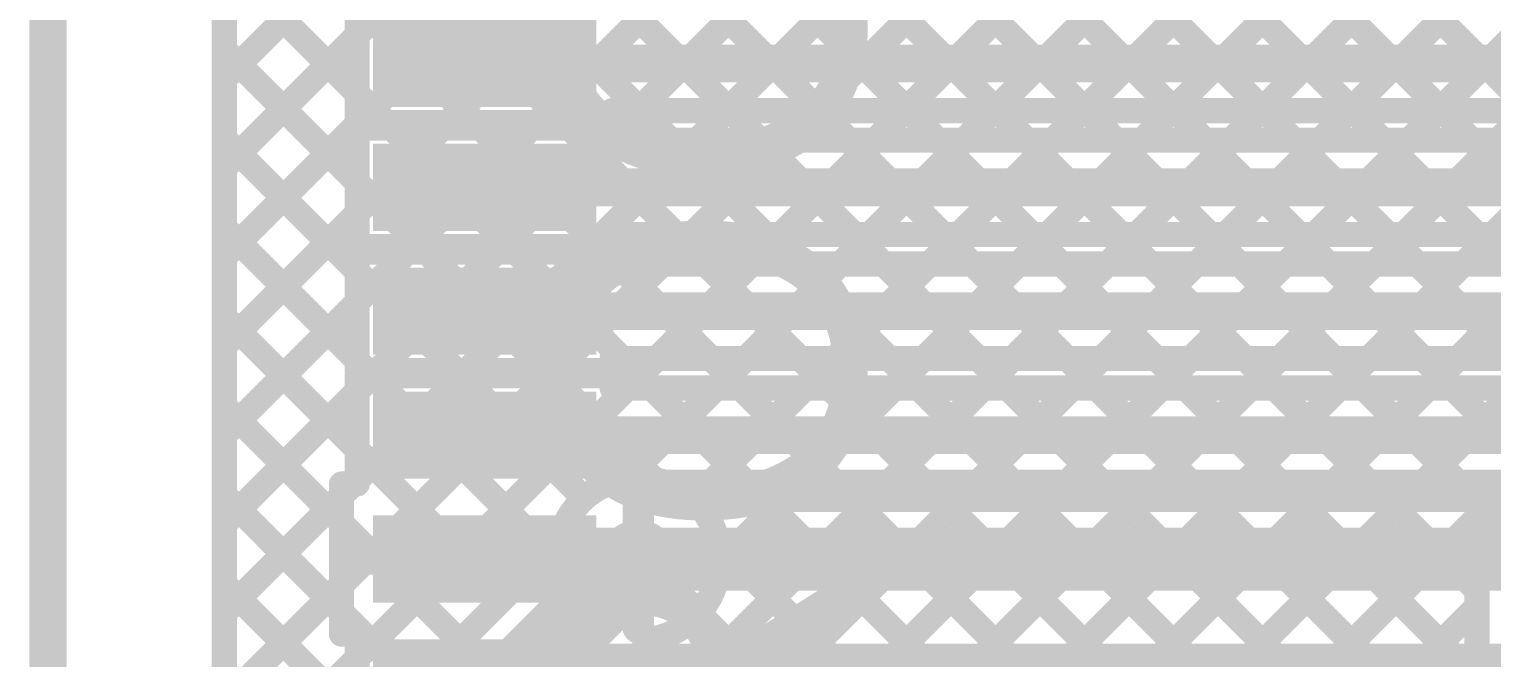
# Model space of a CAD drawing. Header units: millimetres. Extents: x -0.08 to 7.12, y -0.08 to 3.98.
# Drawn here: x -0.084 to 0.3807, y 2.9266 to 3.1263 of the extents above; entities that cross this region are included whole.
import ezdxf

# ---------------------------------------------------------------- set-up
doc = ezdxf.new("R2010")
doc.units = ezdxf.units.MM
doc.header["$MEASUREMENT"] = 0
for name, color, linetype in [('BottomLayer', 5, 'Continuous'), ('Mechanical2', 216, 'Continuous'), ('TopLayer', 1, 'Continuous'), ('TopOverlay', 2, 'Continuous'), ('TopPaste', 8, 'Continuous'), ('TopSolder', 216, 'Continuous'), ('ViaHoleLayer', 16, 'Continuous')]:
    doc.layers.add(name, color=color, linetype=linetype)
doc.styles.add('Arial', font='', dxfattribs={"height": 0.2})
doc.styles.get('Arial').set_extended_font_data('Arial')

# ---------------------------------------------------------------- blocks, each defined once
blk = doc.blocks.new('VOLTLINK_TARGET_20')
at = {"layer": 'TopLayer'}
for points in [[(-0.17323, 0.08514), (-0.12598, 0.08514), (-0.12598, 0.01427), (-0.17323, 0.01427)], [(0.12598, 0.08514), (0.17323, 0.08514), (0.17323, 0.01427), (0.12598, 0.01427)], [(-0.10827, -0.01821), (-0.08858, -0.01821), (-0.08858, -0.0812), (-0.10827, -0.0812)], [(-0.0689, -0.01821), (-0.04921, -0.01821), (-0.04921, -0.0812), (-0.0689, -0.0812)], [(-0.02953, -0.01821), (-0.00984, -0.01821), (-0.00984, -0.0812), (-0.02953, -0.0812)], [(0.00984, -0.01821), (0.02953, -0.01821), (0.02953, -0.0812), (0.00984, -0.0812)], [(0.04921, -0.01821), (0.0689, -0.01821), (0.0689, -0.0812), (0.04921, -0.0812)], [(0.08858, -0.01821), (0.10827, -0.01821), (0.10827, -0.0812), (0.08858, -0.0812)]]:
    blk.add_hatch(color=1, dxfattribs=at).paths.add_polyline_path(points)
at = {"layer": 'TopPaste'}
for points in [[(-0.17323, 0.08514), (-0.12598, 0.08514), (-0.12598, 0.01427), (-0.17323, 0.01427)], [(0.12598, 0.08514), (0.17323, 0.08514), (0.17323, 0.01427), (0.12598, 0.01427)], [(-0.10827, -0.01821), (-0.08858, -0.01821), (-0.08858, -0.0812), (-0.10827, -0.0812)], [(-0.0689, -0.01821), (-0.04921, -0.01821), (-0.04921, -0.0812), (-0.0689, -0.0812)], [(-0.02953, -0.01821), (-0.00984, -0.01821), (-0.00984, -0.0812), (-0.02953, -0.0812)], [(0.00984, -0.01821), (0.02953, -0.01821), (0.02953, -0.0812), (0.00984, -0.0812)], [(0.04921, -0.01821), (0.0689, -0.01821), (0.0689, -0.0812), (0.04921, -0.0812)], [(0.08858, -0.01821), (0.10827, -0.01821), (0.10827, -0.0812), (0.08858, -0.0812)]]:
    blk.add_hatch(color=8, dxfattribs=at).paths.add_polyline_path(points)
at = {"layer": 'TopSolder'}
for points in [[(-0.17723, 0.08914), (-0.12198, 0.08914), (-0.12198, 0.01027), (-0.17723, 0.01027)], [(0.12198, 0.08914), (0.17723, 0.08914), (0.17723, 0.01027), (0.12198, 0.01027)], [(-0.11227, -0.01421), (-0.08458, -0.01421), (-0.08458, -0.0852), (-0.11227, -0.0852)], [(-0.0729, -0.01421), (-0.04521, -0.01421), (-0.04521, -0.0852), (-0.0729, -0.0852)], [(-0.03353, -0.01421), (-0.00584, -0.01421), (-0.00584, -0.0852), (-0.03353, -0.0852)], [(0.00584, -0.01421), (0.03353, -0.01421), (0.03353, -0.0852), (0.00584, -0.0852)], [(0.04521, -0.01421), (0.0729, -0.01421), (0.0729, -0.0852), (0.04521, -0.0852)], [(0.08458, -0.01421), (0.11227, -0.01421), (0.11227, -0.0852), (0.08458, -0.0852)]]:
    blk.add_hatch(color=216, dxfattribs=at).paths.add_polyline_path(points)
at = {"layer": 'TopOverlay', "const_width": 0.005}
for points in [[(-0.11356, 0.08556), (0.11544, 0.08556)], [(-0.15981, -0.00474), (-0.15981, -0.04528)], [(0.15981, -0.00474), (0.15981, -0.04528)], [(-0.15981, -0.04528), (-0.12128, -0.04528)], [(0.12128, -0.04528), (0.15981, -0.04528)], [(-0.124, -0.056), (-0.119, -0.061)], [(-0.124, -0.056), (-0.124, -0.066)], [(-0.119, -0.061), (-0.124, -0.066)]]:
    blk.add_lwpolyline(points, dxfattribs=at)
at = {"layer": 'TopOverlay', "const_width": 0.0025}
for points in [[(-0.11481, 0.08556, 1), (-0.11231, 0.08556, 1)], [(0.11419, 0.08556, 1), (0.11669, 0.08556, 1)], [(-0.16106, -0.00474, 1), (-0.15856, -0.00474, 1)], [(0.15856, -0.00474, 1), (0.16106, -0.00474, 1)], [(-0.16106, -0.04528, 1), (-0.15856, -0.04528, 1)], [(-0.16106, -0.04528, 1), (-0.15856, -0.04528, 1)], [(-0.12253, -0.04528, 1), (-0.12003, -0.04528, 1)], [(0.12003, -0.04528, 1), (0.12253, -0.04528, 1)], [(0.15856, -0.04528, 1), (0.16106, -0.04528, 1)], [(0.15856, -0.04528, 1), (0.16106, -0.04528, 1)], [(-0.12525, -0.056, 1), (-0.12275, -0.056, 1)], [(-0.12525, -0.056, 1), (-0.12275, -0.056, 1)], [(-0.12025, -0.061, 1), (-0.11775, -0.061, 1)], [(-0.12025, -0.061, 1), (-0.11775, -0.061, 1)], [(-0.12525, -0.066, 1), (-0.12275, -0.066, 1)], [(-0.12525, -0.066, 1), (-0.12275, -0.066, 1)]]:
    blk.add_lwpolyline(points, format="xyb", close=True, dxfattribs=at)

msp = doc.modelspace()

# ---------------------------------------------------------------- hatches: boundary and pattern name
at = {"layer": 'BottomLayer'}
h = msp.add_hatch(color=5, dxfattribs=at)
edge = h.paths.add_edge_path()
edge.add_arc((0.10951, 2.95794), 0.01181, 0, 360)
at = {"layer": 'TopLayer'}
h = msp.add_hatch(color=1, dxfattribs=at)
edge = h.paths.add_edge_path()
edge.add_arc((0.10951, 2.95794), 0.01181, 0, 360)
at = {"layer": 'ViaHoleLayer'}
h = msp.add_hatch(color=16, dxfattribs=at)
edge = h.paths.add_edge_path()
edge.add_arc((0.10951, 2.95794), 0.00591, 0, 360)

# ---------------------------------------------------------------- linework, layer by layer
at = {"layer": 'BottomLayer'}
for points, const_width in [([(-0.022, 3.08225), (0.67175, 3.776)], 0.008), ([(-0.022, 3.05396), (0.70004, 3.776)], 0.008), ([(-0.022, 3.11053), (0.64347, 3.776)], 0.008), ([(-0.022, 2.91254), (0.84146, 3.776)], 0.008), ([(-0.022, 2.99739), (0.75661, 3.776)], 0.008), ([(-0.022, 3.02568), (0.72832, 3.776)], 0.008), ([(-0.022, 2.96911), (0.78489, 3.776)], 0.008), ([(-0.022, 2.94082), (0.81318, 3.776)], 0.008), ([(-0.022, 2.88426), (0.86974, 3.776)], 0.008), ([(0.0525, 2.84562), (0.98288, 3.776)], 0.008), ([(0.0525, 2.76077), (1.06773, 3.776)], 0.008), ([(0.0525, 2.81733), (1.01117, 3.776)], 0.008), ([(0.0525, 2.78905), (1.03945, 3.776)], 0.008), ([(0.10547, 2.98344), (0.89803, 3.776)], 0.008), ([(0.12712, 2.97681), (0.92631, 3.776)], 0.008), ([(0.13529, 2.95669), (0.9546, 3.776)], 0.008), ([(0.22718, 2.90716), (1.09602, 3.776)], 0.008), ([(0.2558, 2.9075), (1.1243, 3.776)], 0.008), ([(0.28409, 2.9075), (1.15259, 3.776)], 0.008), ([(0.31237, 2.9075), (1.18087, 3.776)], 0.008), ([(-0.022, 2.72262), (-0.022, 3.6991)], 0.008), ([(-0.022, 3.51573), (0.52673, 2.967)], 0.008), ([(-0.022, 3.48745), (0.49845, 2.967)], 0.008), ([(-0.022, 3.45917), (0.47017, 2.967)], 0.008), ([(-0.022, 3.43088), (0.44188, 2.967)], 0.008), ([(-0.022, 3.4026), (0.4136, 2.967)], 0.008), ([(-0.022, 3.37431), (0.38531, 2.967)], 0.008), ([(-0.022, 3.34603), (0.376, 2.94803)], 0.008), ([(-0.022, 3.31774), (0.376, 2.91974)], 0.008), ([(-0.022, 3.28946), (0.35996, 2.9075)], 0.008), ([(-0.022, 3.26118), (0.33168, 2.9075)], 0.008), ([(-0.022, 3.23289), (0.30339, 2.9075)], 0.008), ([(-0.022, 3.20461), (0.27511, 2.9075)], 0.008), ([(-0.022, 3.17632), (0.24682, 2.9075)], 0.008), ([(-0.022, 3.14804), (0.221, 2.90503)], 0.008), ([(-0.022, 3.11975), (0.11448, 2.98327)], 0.008), ([(-0.022, 3.09147), (0.09229, 2.97718)], 0.008), ([(-0.022, 3.06319), (0.08117, 2.96001)], 0.008), ([(-0.022, 3.0349), (0.06703, 2.94587)], 0.008), ([(-0.022, 3.00662), (0.05289, 2.93173)], 0.008), ([(0.10951, 2.95794), (0.10951, 2.97976)], 0.01), ([(-0.022, 2.97833), (0.03874, 2.91759)], 0.008), ([(0.031, 2.87944), (0.10951, 2.95794)], 0.025), ([(0.376, 2.967), (0.948, 2.967)], 0.008), ([(0.376, 2.9075), (0.376, 2.967)], 0.008), ([(0.0158, 2.89464), (0.08421, 2.96305)], 0.008), ([(0.13484, 2.96292), (0.20617, 2.89158)], 0.008), ([(0.0877, 2.95794), (0.10951, 2.95794)], 0.01), ([(0.10951, 2.95794), (0.13132, 2.95794)], 0.01), ([(0.10951, 2.93613), (0.10951, 2.95794)], 0.01), ([(-0.022, 2.95005), (0.0246, 2.90345)], 0.008), ([(0.34066, 2.9075), (0.376, 2.94284)], 0.008), ([(0.12874, 2.94073), (0.19203, 2.87744)], 0.008), ([(0.0525, 2.87053), (0.11461, 2.93264)], 0.008), ([(0.11158, 2.92961), (0.17789, 2.8633)], 0.008)]:
    msp.add_lwpolyline(points, dxfattribs=dict(at, const_width=const_width))
for points, const_width in [([(-0.024, 3.11975, 1), (-0.02, 3.11975, 1)], 0.004), ([(-0.024, 3.11053, 1), (-0.02, 3.11053, 1)], 0.004), ([(-0.024, 3.09147, 1), (-0.02, 3.09147, 1)], 0.004), ([(-0.024, 3.08225, 1), (-0.02, 3.08225, 1)], 0.004), ([(-0.024, 3.06319, 1), (-0.02, 3.06319, 1)], 0.004), ([(-0.024, 3.05396, 1), (-0.02, 3.05396, 1)], 0.004), ([(-0.024, 3.0349, 1), (-0.02, 3.0349, 1)], 0.004), ([(-0.024, 3.02568, 1), (-0.02, 3.02568, 1)], 0.004), ([(-0.024, 3.00662, 1), (-0.02, 3.00662, 1)], 0.004), ([(-0.024, 2.99739, 1), (-0.02, 2.99739, 1)], 0.004), ([(0.10347, 2.98344, 1), (0.10747, 2.98344, 1)], 0.004), ([(0.10701, 2.97976, 1), (0.11201, 2.97976, 1)], 0.005), ([(0.11248, 2.98327, 1), (0.11648, 2.98327, 1)], 0.004), ([(-0.024, 2.97833, 1), (-0.02, 2.97833, 1)], 0.004), ([(0.09029, 2.97718, 1), (0.09429, 2.97718, 1)], 0.004), ([(0.12512, 2.97681, 1), (0.12912, 2.97681, 1)], 0.004), ([(-0.024, 2.96911, 1), (-0.02, 2.96911, 1)], 0.004), ([(0.10326, 2.95794, 1), (0.11576, 2.95794, 1)], 0.0125), ([(0.374, 2.967, 1), (0.378, 2.967, 1)], 0.004), ([(0.374, 2.967, 1), (0.378, 2.967, 1)], 0.004), ([(0.08221, 2.96305, 1), (0.08621, 2.96305, 1)], 0.004), ([(0.08221, 2.96305, 1), (0.08621, 2.96305, 1)], 0.004), ([(0.13284, 2.96292, 1), (0.13684, 2.96292, 1)], 0.004), ([(0.07917, 2.96001, 1), (0.08317, 2.96001, 1)], 0.004), ([(0.0852, 2.95794, 1), (0.0902, 2.95794, 1)], 0.005), ([(0.10701, 2.95794, 1), (0.11201, 2.95794, 1)], 0.005), ([(0.10701, 2.95794, 1), (0.11201, 2.95794, 1)], 0.005), ([(0.10701, 2.95794, 1), (0.11201, 2.95794, 1)], 0.005), ([(0.10701, 2.95794, 1), (0.11201, 2.95794, 1)], 0.005), ([(0.12882, 2.95794, 1), (0.13382, 2.95794, 1)], 0.005), ([(0.13329, 2.95669, 1), (0.13729, 2.95669, 1)], 0.004), ([(0.13332, 2.95794, 1), (0.13732, 2.95794, 1)], 0.004), ([(0.13332, 2.95794, 1), (0.13732, 2.95794, 1)], 0.004), ([(-0.024, 2.95005, 1), (-0.02, 2.95005, 1)], 0.004), ([(0.374, 2.94803, 1), (0.378, 2.94803, 1)], 0.004), ([(0.06503, 2.94587, 1), (0.06903, 2.94587, 1)], 0.004), ([(0.374, 2.94284, 1), (0.378, 2.94284, 1)], 0.004), ([(-0.024, 2.94082, 1), (-0.02, 2.94082, 1)], 0.004), ([(0.12674, 2.94073, 1), (0.13074, 2.94073, 1)], 0.004), ([(0.10701, 2.93613, 1), (0.11201, 2.93613, 1)], 0.005), ([(0.05089, 2.93173, 1), (0.05489, 2.93173, 1)], 0.004), ([(0.10958, 2.92961, 1), (0.11358, 2.92961, 1)], 0.004), ([(0.11261, 2.93264, 1), (0.11661, 2.93264, 1)], 0.004), ([(0.11261, 2.93264, 1), (0.11661, 2.93264, 1)], 0.004)]:
    msp.add_lwpolyline(points, format="xyb", close=True, dxfattribs=dict(at, const_width=const_width))
at = {"layer": 'BottomLayer', "const_width": 0.008}
for points in [[(0.08421, 2.96305, -0.905109), (0.13532, 2.95794)], [(0.13532, 2.95794, -0.357038), (0.11461, 2.93264)]]:
    msp.add_lwpolyline(points, format="xyb", dxfattribs=at)
at = {"layer": 'Mechanical2', "const_width": 0.01}
msp.add_lwpolyline([(-0.079, 3.832), (-0.079, -0.079)], dxfattribs=at)
at = {"layer": 'TopLayer'}
for points, const_width in [([(-0.022, 3.11053), (0.00145, 3.13398)], 0.008), ([(-0.022, 2.90002), (-0.022, 3.13398)], 0.008), ([(-0.00795, 3.13398), (0.02021, 3.10583)], 0.008), ([(0.02021, 3.09658), (0.02021, 3.13427)], 0.008), ([(-0.022, 3.08225), (0.02021, 3.12446)], 0.008), ([(-0.022, 3.11975), (0.02021, 3.07755)], 0.008), ([(0.0607, 3.11543), (3.892, 3.11543)], 0.012), ([(0.1012, 3.10043), (3.87754, 3.10043)], 0.008), ([(0.1012, 3.09231), (0.10932, 3.10043)], 0.008), ([(0.1012, 3.09658), (0.1012, 3.10043)], 0.008), ([(0.11047, 3.10043), (0.11984, 3.09106)], 0.008), ([(0.12823, 3.09106), (0.1376, 3.10043)], 0.008), ([(0.13875, 3.10043), (0.14812, 3.09106)], 0.008), ([(0.15651, 3.09106), (0.16588, 3.10043)], 0.008), ([(0.16703, 3.10043), (0.1764, 3.09106)], 0.008), ([(0.1848, 3.09106), (0.19417, 3.10043)], 0.008), ([(0.19532, 3.10043), (0.20469, 3.09106)], 0.008), ([(0.21308, 3.09106), (0.22245, 3.10043)], 0.008), ([(0.2236, 3.10043), (0.23297, 3.09106)], 0.008), ([(0.24137, 3.09106), (0.25074, 3.10043)], 0.008), ([(0.25189, 3.10043), (0.26126, 3.09106)], 0.008), ([(0.26965, 3.09106), (0.27902, 3.10043)], 0.008), ([(0.28017, 3.10043), (0.28954, 3.09106)], 0.008), ([(0.29794, 3.09106), (0.30731, 3.10043)], 0.008), ([(0.30846, 3.10043), (0.31783, 3.09106)], 0.008), ([(0.32622, 3.09106), (0.33559, 3.10043)], 0.008), ([(0.33674, 3.10043), (0.34611, 3.09106)], 0.008), ([(0.3545, 3.09106), (0.36387, 3.10043)], 0.008), ([(0.36502, 3.10043), (0.37439, 3.09106)], 0.008), ([(0.38279, 3.09106), (0.39216, 3.10043)], 0.008), ([(-0.022, 3.05396), (0.02062, 3.09658)], 0.008), ([(0.02021, 3.09658), (0.1012, 3.09658)], 0.008), ([(-0.022, 3.09147), (0.02021, 3.04926)], 0.008), ([(0.02021, 3.0949), (0.1012, 3.0949)], 0.008), ([(0.02021, 3.05721), (0.02021, 3.0949)], 0.008), ([(0.1012, 3.09106), (0.1012, 3.0949)], 0.008), ([(0.1012, 3.09106), (3.94584, 3.09106)], 0.008), ([(0.0607, 3.07606), (3.95206, 3.07606)], 0.012), ([(-0.022, 3.02568), (0.02021, 3.06789)], 0.008), ([(-0.022, 3.06319), (0.02021, 3.02098)], 0.008), ([(0.1012, 3.06106), (3.95206, 3.06106)], 0.008), ([(0.1012, 3.05721), (0.1012, 3.06106)], 0.008), ([(0.11714, 3.05169), (0.12651, 3.06106)], 0.008), ([(0.12155, 3.06106), (0.13092, 3.05169)], 0.008), ([(0.14543, 3.05169), (0.1548, 3.06106)], 0.008), ([(0.14984, 3.06106), (0.15921, 3.05169)], 0.008), ([(0.17371, 3.05169), (0.18308, 3.06106)], 0.008), ([(0.17812, 3.06106), (0.18749, 3.05169)], 0.008), ([(0.202, 3.05169), (0.21137, 3.06106)], 0.008), ([(0.2064, 3.06106), (0.21577, 3.05169)], 0.008), ([(0.23028, 3.05169), (0.23965, 3.06106)], 0.008), ([(0.23469, 3.06106), (0.24406, 3.05169)], 0.008), ([(0.25857, 3.05169), (0.26794, 3.06106)], 0.008), ([(0.26297, 3.06106), (0.27234, 3.05169)], 0.008), ([(0.28685, 3.05169), (0.29622, 3.06106)], 0.008), ([(0.29126, 3.06106), (0.30063, 3.05169)], 0.008), ([(0.31513, 3.05169), (0.3245, 3.06106)], 0.008), ([(0.31954, 3.06106), (0.32891, 3.05169)], 0.008), ([(0.34342, 3.05169), (0.35279, 3.06106)], 0.008), ([(0.34783, 3.06106), (0.3572, 3.05169)], 0.008), ([(0.3717, 3.05169), (0.38107, 3.06106)], 0.008), ([(0.37611, 3.06106), (0.38548, 3.05169)], 0.008), ([(0.02021, 3.05721), (0.1012, 3.05721)], 0.008), ([(0.02021, 3.01784), (0.02021, 3.05553)], 0.008), ([(0.02021, 3.05553), (0.1012, 3.05553)], 0.008), ([(0.09879, 3.05553), (0.1012, 3.05312)], 0.008), ([(0.1012, 3.05169), (0.1012, 3.05553)], 0.008), ([(0.1012, 3.05169), (3.96597, 3.05169)], 0.008), ([(-0.022, 2.99739), (0.02021, 3.0396)], 0.008), ([(0.057, 3.035), (0.05869, 3.03669)], 0.012), ([(0.05869, 3.03669), (0.0607, 3.03669)], 0.012), ([(0.0607, 3.03669), (3.97219, 3.03669)], 0.012), ([(-0.022, 3.0349), (0.02021, 2.99269)], 0.008), ([(0.1012, 3.02169), (3.97219, 3.02169)], 0.008), ([(0.1012, 3.01784), (0.1012, 3.02169)], 0.008), ([(0.10435, 3.02169), (0.11372, 3.01231)], 0.008), ([(0.10606, 3.01231), (0.11543, 3.02169)], 0.008), ([(0.13264, 3.02169), (0.14201, 3.01231)], 0.008), ([(0.13434, 3.01231), (0.14371, 3.02169)], 0.008), ([(0.16092, 3.02169), (0.17029, 3.01231)], 0.008), ([(0.16263, 3.01231), (0.172, 3.02169)], 0.008), ([(0.18921, 3.02169), (0.19858, 3.01231)], 0.008), ([(0.19091, 3.01231), (0.20028, 3.02169)], 0.008), ([(0.21749, 3.02169), (0.22686, 3.01231)], 0.008), ([(0.2192, 3.01231), (0.22857, 3.02169)], 0.008), ([(0.24577, 3.02169), (0.25515, 3.01231)], 0.008), ([(0.24748, 3.01231), (0.25685, 3.02169)], 0.008), ([(0.27406, 3.02169), (0.28343, 3.01231)], 0.008), ([(0.27576, 3.01231), (0.28513, 3.02169)], 0.008), ([(0.30234, 3.02169), (0.31171, 3.01231)], 0.008), ([(0.30405, 3.01231), (0.31342, 3.02169)], 0.008), ([(0.33063, 3.02169), (0.34, 3.01231)], 0.008), ([(0.33233, 3.01231), (0.3417, 3.02169)], 0.008), ([(0.35891, 3.02169), (0.36828, 3.01231)], 0.008), ([(0.36062, 3.01231), (0.36999, 3.02169)], 0.008), ([(0.02021, 3.02098), (0.02334, 3.01784)], 0.008), ([(0.02021, 3.01784), (0.1012, 3.01784)], 0.008), ([(0.02021, 3.01616), (0.1012, 3.01616)], 0.008), ([(0.02021, 3.01132), (0.02505, 3.01616)], 0.008), ([(0.02021, 2.98179), (0.02021, 3.01616)], 0.008), ([(0.1012, 3.01231), (0.1012, 3.01616)], 0.008), ([(0.1012, 3.01231), (3.9821, 3.01232)], 0.008), ([(-0.022, 2.96911), (0.02021, 3.01132)], 0.008), ([(-0.022, 3.00662), (0.01521, 2.96941)], 0.008), ([(0.061, 2.99731), (3.98832, 2.99732)], 0.012), ([(0.01521, 2.98179), (0.02021, 2.98179)], 0.008), ([(0.01521, 2.97803), (0.01896, 2.98179)], 0.008), ([(0.01521, 2.9341), (0.01521, 2.98179)], 0.008), ([(0.10951, 2.95794), (0.10951, 2.97976)], 0.01), ([(0.11801, 2.98231), (3.95, 2.98232)], 0.008), ([(0.12726, 2.97694), (0.13263, 2.98231)], 0.008), ([(0.14372, 2.98231), (0.14909, 2.97694)], 0.008), ([(0.15554, 2.97694), (0.16091, 2.98231)], 0.008), ([(0.17201, 2.98231), (0.17738, 2.97694)], 0.008), ([(0.18383, 2.97694), (0.1892, 2.98231)], 0.008), ([(0.20029, 2.98231), (0.20566, 2.97694)], 0.008), ([(0.21211, 2.97694), (0.21748, 2.98231)], 0.008), ([(0.22858, 2.98231), (0.23395, 2.97694)], 0.008), ([(0.24039, 2.97694), (0.24576, 2.98231)], 0.008), ([(0.25686, 2.98231), (0.26223, 2.97694)], 0.008), ([(0.26868, 2.97694), (0.27405, 2.98231)], 0.008), ([(0.28514, 2.98231), (0.29051, 2.97694)], 0.008), ([(0.29696, 2.97694), (0.30233, 2.98231)], 0.008), ([(0.31343, 2.98231), (0.3188, 2.97694)], 0.008), ([(0.32525, 2.97694), (0.33062, 2.98231)], 0.008), ([(0.34171, 2.98231), (0.34708, 2.97694)], 0.008), ([(0.35353, 2.97694), (0.3589, 2.98231)], 0.008), ([(0.37, 2.98231), (0.37537, 2.97694)], 0.008), ([(0.38182, 2.97694), (0.38719, 2.98231)], 0.008), ([(-0.022, 2.97833), (0.01521, 2.94112)], 0.008), ([(-0.022, 2.94082), (0.01521, 2.97803)], 0.008), ([(0.12698, 2.97694), (0.735, 2.97695)], 0.008), ([(0.0607, 2.95794), (0.10951, 2.95794)], 0.02), ([(0.11, 2.95794), (0.735, 2.95794)], 0.02), ([(0.01921, 2.95794), (0.0607, 2.95794)], 0.01), ([(-0.022, 2.95005), (0.02021, 2.90784)], 0.008), ([(-0.022, 2.91254), (0.01521, 2.94975)], 0.008), ([(0.01521, 2.9341), (0.02021, 2.9341)], 0.008), ([(0.02021, 2.89973), (0.02021, 2.9341)], 0.008), ([(-0.00624, 2.90002), (0.02021, 2.92646)], 0.008), ([(0.0607, 2.91857), (0.42843, 2.91857)], 0.025)]:
    msp.add_lwpolyline(points, dxfattribs=dict(at, const_width=const_width))
for points, const_width in [([(0.01821, 3.12446, 1), (0.02221, 3.12446, 1)], 0.004), ([(-0.024, 3.11975, 1), (-0.02, 3.11975, 1)], 0.004), ([(0.0577, 3.11543, 1), (0.0637, 3.11543, 1)], 0.006), ([(-0.024, 3.11053, 1), (-0.02, 3.11053, 1)], 0.004), ([(0.01821, 3.10583, 1), (0.02221, 3.10583, 1)], 0.004), ([(0.0992, 3.10043, 1), (0.1032, 3.10043, 1)], 0.004), ([(0.0992, 3.10043, 1), (0.1032, 3.10043, 1)], 0.004), ([(0.10732, 3.10043, 1), (0.11132, 3.10043, 1)], 0.004), ([(0.10847, 3.10043, 1), (0.11247, 3.10043, 1)], 0.004), ([(0.1356, 3.10043, 1), (0.1396, 3.10043, 1)], 0.004), ([(0.13675, 3.10043, 1), (0.14075, 3.10043, 1)], 0.004), ([(0.16388, 3.10043, 1), (0.16788, 3.10043, 1)], 0.004), ([(0.16503, 3.10043, 1), (0.16903, 3.10043, 1)], 0.004), ([(0.19217, 3.10043, 1), (0.19617, 3.10043, 1)], 0.004), ([(0.19332, 3.10043, 1), (0.19732, 3.10043, 1)], 0.004), ([(0.22045, 3.10043, 1), (0.22445, 3.10043, 1)], 0.004), ([(0.2216, 3.10043, 1), (0.2256, 3.10043, 1)], 0.004), ([(0.24874, 3.10043, 1), (0.25274, 3.10043, 1)], 0.004), ([(0.24989, 3.10043, 1), (0.25389, 3.10043, 1)], 0.004), ([(0.27702, 3.10043, 1), (0.28102, 3.10043, 1)], 0.004), ([(0.27817, 3.10043, 1), (0.28217, 3.10043, 1)], 0.004), ([(0.30531, 3.10043, 1), (0.30931, 3.10043, 1)], 0.004), ([(0.30646, 3.10043, 1), (0.31046, 3.10043, 1)], 0.004), ([(0.33359, 3.10043, 1), (0.33759, 3.10043, 1)], 0.004), ([(0.33474, 3.10043, 1), (0.33874, 3.10043, 1)], 0.004), ([(0.36187, 3.10043, 1), (0.36587, 3.10043, 1)], 0.004), ([(0.36302, 3.10043, 1), (0.36702, 3.10043, 1)], 0.004), ([(0.01821, 3.09658, 1), (0.02221, 3.09658, 1)], 0.004), ([(0.01821, 3.09658, 1), (0.02221, 3.09658, 1)], 0.004), ([(0.01862, 3.09658, 1), (0.02262, 3.09658, 1)], 0.004), ([(0.0992, 3.09658, 1), (0.1032, 3.09658, 1)], 0.004), ([(0.0992, 3.09658, 1), (0.1032, 3.09658, 1)], 0.004), ([(-0.024, 3.09147, 1), (-0.02, 3.09147, 1)], 0.004), ([(0.01821, 3.0949, 1), (0.02221, 3.0949, 1)], 0.004), ([(0.01821, 3.0949, 1), (0.02221, 3.0949, 1)], 0.004), ([(0.0992, 3.0949, 1), (0.1032, 3.0949, 1)], 0.004), ([(0.0992, 3.0949, 1), (0.1032, 3.0949, 1)], 0.004), ([(0.0992, 3.09231, 1), (0.1032, 3.09231, 1)], 0.004), ([(0.0992, 3.09106, 1), (0.1032, 3.09106, 1)], 0.004), ([(0.0992, 3.09106, 1), (0.1032, 3.09106, 1)], 0.004), ([(0.11784, 3.09106, 1), (0.12184, 3.09106, 1)], 0.004), ([(0.12623, 3.09106, 1), (0.13023, 3.09106, 1)], 0.004), ([(0.14612, 3.09106, 1), (0.15012, 3.09106, 1)], 0.004), ([(0.15451, 3.09106, 1), (0.15851, 3.09106, 1)], 0.004), ([(0.1744, 3.09106, 1), (0.1784, 3.09106, 1)], 0.004), ([(0.1828, 3.09106, 1), (0.1868, 3.09106, 1)], 0.004), ([(0.20269, 3.09106, 1), (0.20669, 3.09106, 1)], 0.004), ([(0.21108, 3.09106, 1), (0.21508, 3.09106, 1)], 0.004), ([(0.23097, 3.09106, 1), (0.23497, 3.09106, 1)], 0.004), ([(0.23937, 3.09106, 1), (0.24337, 3.09106, 1)], 0.004), ([(0.25926, 3.09106, 1), (0.26326, 3.09106, 1)], 0.004), ([(0.26765, 3.09106, 1), (0.27165, 3.09106, 1)], 0.004), ([(0.28754, 3.09106, 1), (0.29154, 3.09106, 1)], 0.004), ([(0.29594, 3.09106, 1), (0.29994, 3.09106, 1)], 0.004), ([(0.31583, 3.09106, 1), (0.31983, 3.09106, 1)], 0.004), ([(0.32422, 3.09106, 1), (0.32822, 3.09106, 1)], 0.004), ([(0.34411, 3.09106, 1), (0.34811, 3.09106, 1)], 0.004), ([(0.3525, 3.09106, 1), (0.3565, 3.09106, 1)], 0.004), ([(0.37239, 3.09106, 1), (0.37639, 3.09106, 1)], 0.004), ([(0.38079, 3.09106, 1), (0.38479, 3.09106, 1)], 0.004), ([(-0.024, 3.08225, 1), (-0.02, 3.08225, 1)], 0.004), ([(0.01821, 3.07755, 1), (0.02221, 3.07755, 1)], 0.004), ([(0.0577, 3.07606, 1), (0.0637, 3.07606, 1)], 0.006), ([(0.01821, 3.06789, 1), (0.02221, 3.06789, 1)], 0.004), ([(-0.024, 3.06319, 1), (-0.02, 3.06319, 1)], 0.004), ([(0.0992, 3.06106, 1), (0.1032, 3.06106, 1)], 0.004), ([(0.0992, 3.06106, 1), (0.1032, 3.06106, 1)], 0.004), ([(0.11955, 3.06106, 1), (0.12355, 3.06106, 1)], 0.004), ([(0.12451, 3.06106, 1), (0.12851, 3.06106, 1)], 0.004), ([(0.14784, 3.06106, 1), (0.15184, 3.06106, 1)], 0.004), ([(0.1528, 3.06106, 1), (0.1568, 3.06106, 1)], 0.004), ([(0.17612, 3.06106, 1), (0.18012, 3.06106, 1)], 0.004), ([(0.18108, 3.06106, 1), (0.18508, 3.06106, 1)], 0.004), ([(0.2044, 3.06106, 1), (0.2084, 3.06106, 1)], 0.004), ([(0.20937, 3.06106, 1), (0.21337, 3.06106, 1)], 0.004), ([(0.23269, 3.06106, 1), (0.23669, 3.06106, 1)], 0.004), ([(0.23765, 3.06106, 1), (0.24165, 3.06106, 1)], 0.004), ([(0.26097, 3.06106, 1), (0.26497, 3.06106, 1)], 0.004), ([(0.26594, 3.06106, 1), (0.26994, 3.06106, 1)], 0.004), ([(0.28926, 3.06106, 1), (0.29326, 3.06106, 1)], 0.004), ([(0.29422, 3.06106, 1), (0.29822, 3.06106, 1)], 0.004), ([(0.31754, 3.06106, 1), (0.32154, 3.06106, 1)], 0.004), ([(0.3225, 3.06106, 1), (0.3265, 3.06106, 1)], 0.004), ([(0.34583, 3.06106, 1), (0.34983, 3.06106, 1)], 0.004), ([(0.35079, 3.06106, 1), (0.35479, 3.06106, 1)], 0.004), ([(0.37411, 3.06106, 1), (0.37811, 3.06106, 1)], 0.004), ([(0.37907, 3.06106, 1), (0.38307, 3.06106, 1)], 0.004), ([(-0.024, 3.05396, 1), (-0.02, 3.05396, 1)], 0.004), ([(0.01821, 3.05721, 1), (0.02221, 3.05721, 1)], 0.004), ([(0.01821, 3.05721, 1), (0.02221, 3.05721, 1)], 0.004), ([(0.01821, 3.05553, 1), (0.02221, 3.05553, 1)], 0.004), ([(0.01821, 3.05553, 1), (0.02221, 3.05553, 1)], 0.004), ([(0.0968, 3.05553, 1), (0.10079, 3.05553, 1)], 0.004), ([(0.0992, 3.05721, 1), (0.1032, 3.05721, 1)], 0.004), ([(0.0992, 3.05721, 1), (0.1032, 3.05721, 1)], 0.004), ([(0.0992, 3.05553, 1), (0.1032, 3.05553, 1)], 0.004), ([(0.0992, 3.05553, 1), (0.1032, 3.05553, 1)], 0.004), ([(0.01821, 3.04926, 1), (0.02221, 3.04926, 1)], 0.004), ([(0.0992, 3.05312, 1), (0.1032, 3.05312, 1)], 0.004), ([(0.0992, 3.05169, 1), (0.1032, 3.05169, 1)], 0.004), ([(0.0992, 3.05169, 1), (0.1032, 3.05169, 1)], 0.004), ([(0.11514, 3.05169, 1), (0.11914, 3.05169, 1)], 0.004), ([(0.12892, 3.05169, 1), (0.13292, 3.05169, 1)], 0.004), ([(0.14343, 3.05169, 1), (0.14743, 3.05169, 1)], 0.004), ([(0.15721, 3.05169, 1), (0.16121, 3.05169, 1)], 0.004), ([(0.17171, 3.05169, 1), (0.17571, 3.05169, 1)], 0.004), ([(0.18549, 3.05169, 1), (0.18949, 3.05169, 1)], 0.004), ([(0.2, 3.05169, 1), (0.204, 3.05169, 1)], 0.004), ([(0.21377, 3.05169, 1), (0.21777, 3.05169, 1)], 0.004), ([(0.22828, 3.05169, 1), (0.23228, 3.05169, 1)], 0.004), ([(0.24206, 3.05169, 1), (0.24606, 3.05169, 1)], 0.004), ([(0.25657, 3.05169, 1), (0.26057, 3.05169, 1)], 0.004), ([(0.27034, 3.05169, 1), (0.27434, 3.05169, 1)], 0.004), ([(0.28485, 3.05169, 1), (0.28885, 3.05169, 1)], 0.004), ([(0.29863, 3.05169, 1), (0.30263, 3.05169, 1)], 0.004), ([(0.31313, 3.05169, 1), (0.31713, 3.05169, 1)], 0.004), ([(0.32691, 3.05169, 1), (0.33091, 3.05169, 1)], 0.004), ([(0.34142, 3.05169, 1), (0.34542, 3.05169, 1)], 0.004), ([(0.3552, 3.05169, 1), (0.3592, 3.05169, 1)], 0.004), ([(0.3697, 3.05169, 1), (0.3737, 3.05169, 1)], 0.004), ([(0.01821, 3.0396, 1), (0.02221, 3.0396, 1)], 0.004), ([(0.054, 3.035, 1), (0.06, 3.035, 1)], 0.006), ([(0.05569, 3.03669, 1), (0.06169, 3.03669, 1)], 0.006), ([(0.05569, 3.03669, 1), (0.06169, 3.03669, 1)], 0.006), ([(0.0577, 3.03669, 1), (0.0637, 3.03669, 1)], 0.006), ([(0.0577, 3.03669, 1), (0.0637, 3.03669, 1)], 0.006), ([(-0.024, 3.0349, 1), (-0.02, 3.0349, 1)], 0.004), ([(-0.024, 3.02568, 1), (-0.02, 3.02568, 1)], 0.004), ([(0.0992, 3.02169, 1), (0.1032, 3.02169, 1)], 0.004), ([(0.0992, 3.02169, 1), (0.1032, 3.02169, 1)], 0.004), ([(0.10235, 3.02169, 1), (0.10635, 3.02169, 1)], 0.004), ([(0.11343, 3.02169, 1), (0.11743, 3.02169, 1)], 0.004), ([(0.13064, 3.02169, 1), (0.13464, 3.02169, 1)], 0.004), ([(0.14171, 3.02169, 1), (0.14571, 3.02169, 1)], 0.004), ([(0.15892, 3.02169, 1), (0.16292, 3.02169, 1)], 0.004), ([(0.17, 3.02169, 1), (0.174, 3.02169, 1)], 0.004), ([(0.18721, 3.02169, 1), (0.19121, 3.02169, 1)], 0.004), ([(0.19828, 3.02169, 1), (0.20228, 3.02169, 1)], 0.004), ([(0.21549, 3.02169, 1), (0.21949, 3.02169, 1)], 0.004), ([(0.22657, 3.02169, 1), (0.23057, 3.02169, 1)], 0.004), ([(0.24377, 3.02169, 1), (0.24777, 3.02169, 1)], 0.004), ([(0.25485, 3.02169, 1), (0.25885, 3.02169, 1)], 0.004), ([(0.27206, 3.02169, 1), (0.27606, 3.02169, 1)], 0.004), ([(0.28313, 3.02169, 1), (0.28713, 3.02169, 1)], 0.004), ([(0.30034, 3.02169, 1), (0.30434, 3.02169, 1)], 0.004), ([(0.31142, 3.02169, 1), (0.31542, 3.02169, 1)], 0.004), ([(0.32863, 3.02169, 1), (0.33263, 3.02169, 1)], 0.004), ([(0.3397, 3.02169, 1), (0.3437, 3.02169, 1)], 0.004), ([(0.35691, 3.02169, 1), (0.36091, 3.02169, 1)], 0.004), ([(0.36799, 3.02169, 1), (0.37199, 3.02169, 1)], 0.004), ([(0.01821, 3.02098, 1), (0.02221, 3.02098, 1)], 0.004), ([(0.01821, 3.02098, 1), (0.02221, 3.02098, 1)], 0.004), ([(0.01821, 3.01784, 1), (0.02221, 3.01784, 1)], 0.004), ([(0.01821, 3.01784, 1), (0.02221, 3.01784, 1)], 0.004), ([(0.02134, 3.01784, 1), (0.02534, 3.01784, 1)], 0.004), ([(0.0992, 3.01784, 1), (0.1032, 3.01784, 1)], 0.004), ([(0.0992, 3.01784, 1), (0.1032, 3.01784, 1)], 0.004), ([(0.01821, 3.01616, 1), (0.02221, 3.01616, 1)], 0.004), ([(0.01821, 3.01616, 1), (0.02221, 3.01616, 1)], 0.004), ([(0.02305, 3.01616, 1), (0.02705, 3.01616, 1)], 0.004), ([(0.0992, 3.01616, 1), (0.1032, 3.01616, 1)], 0.004), ([(0.0992, 3.01616, 1), (0.1032, 3.01616, 1)], 0.004), ([(0.0992, 3.01231, 1), (0.1032, 3.01231, 1)], 0.004), ([(0.0992, 3.01231, 1), (0.1032, 3.01231, 1)], 0.004), ([(0.10406, 3.01231, 1), (0.10806, 3.01231, 1)], 0.004), ([(0.11172, 3.01231, 1), (0.11572, 3.01231, 1)], 0.004), ([(0.13234, 3.01231, 1), (0.13634, 3.01231, 1)], 0.004), ([(0.14001, 3.01231, 1), (0.14401, 3.01231, 1)], 0.004), ([(0.16063, 3.01231, 1), (0.16463, 3.01231, 1)], 0.004), ([(0.16829, 3.01231, 1), (0.17229, 3.01231, 1)], 0.004), ([(0.18891, 3.01231, 1), (0.19291, 3.01231, 1)], 0.004), ([(0.19658, 3.01231, 1), (0.20058, 3.01231, 1)], 0.004), ([(0.2172, 3.01231, 1), (0.2212, 3.01231, 1)], 0.004), ([(0.22486, 3.01231, 1), (0.22886, 3.01231, 1)], 0.004), ([(0.24548, 3.01231, 1), (0.24948, 3.01231, 1)], 0.004), ([(0.25315, 3.01231, 1), (0.25715, 3.01231, 1)], 0.004), ([(0.27376, 3.01231, 1), (0.27776, 3.01231, 1)], 0.004), ([(0.28143, 3.01231, 1), (0.28543, 3.01231, 1)], 0.004), ([(0.30205, 3.01231, 1), (0.30605, 3.01231, 1)], 0.004), ([(0.30971, 3.01231, 1), (0.31371, 3.01231, 1)], 0.004), ([(0.33033, 3.01231, 1), (0.33433, 3.01231, 1)], 0.004), ([(0.338, 3.01231, 1), (0.342, 3.01231, 1)], 0.004), ([(0.35862, 3.01231, 1), (0.36262, 3.01231, 1)], 0.004), ([(0.36628, 3.01231, 1), (0.37028, 3.01231, 1)], 0.004), ([(0.01821, 3.01132, 1), (0.02221, 3.01132, 1)], 0.004), ([(0.01821, 3.01132, 1), (0.02221, 3.01132, 1)], 0.004), ([(-0.024, 3.00662, 1), (-0.02, 3.00662, 1)], 0.004), ([(0.058, 2.99731, 1), (0.064, 2.99731, 1)], 0.006), ([(-0.024, 2.99739, 1), (-0.02, 2.99739, 1)], 0.004), ([(0.01821, 2.99269, 1), (0.02221, 2.99269, 1)], 0.004), ([(0.01321, 2.98179, 1), (0.01721, 2.98179, 1)], 0.004), ([(0.01321, 2.98179, 1), (0.01721, 2.98179, 1)], 0.004), ([(0.01696, 2.98179, 1), (0.02096, 2.98179, 1)], 0.004), ([(0.01821, 2.98179, 1), (0.02221, 2.98179, 1)], 0.004), ([(0.01821, 2.98179, 1), (0.02221, 2.98179, 1)], 0.004), ([(0.10701, 2.97976, 1), (0.11201, 2.97976, 1)], 0.005), ([(0.11601, 2.98231, 1), (0.12001, 2.98231, 1)], 0.004), ([(0.11601, 2.98231, 1), (0.12001, 2.98231, 1)], 0.004), ([(0.13063, 2.98231, 1), (0.13463, 2.98231, 1)], 0.004), ([(0.14172, 2.98231, 1), (0.14572, 2.98231, 1)], 0.004), ([(0.15891, 2.98231, 1), (0.16291, 2.98231, 1)], 0.004), ([(0.17001, 2.98231, 1), (0.17401, 2.98231, 1)], 0.004), ([(0.1872, 2.98231, 1), (0.1912, 2.98231, 1)], 0.004), ([(0.19829, 2.98231, 1), (0.20229, 2.98231, 1)], 0.004), ([(0.21548, 2.98231, 1), (0.21948, 2.98231, 1)], 0.004), ([(0.22658, 2.98231, 1), (0.23058, 2.98231, 1)], 0.004), ([(0.24376, 2.98231, 1), (0.24776, 2.98231, 1)], 0.004), ([(0.25486, 2.98231, 1), (0.25886, 2.98231, 1)], 0.004), ([(0.27205, 2.98231, 1), (0.27605, 2.98231, 1)], 0.004), ([(0.28314, 2.98231, 1), (0.28714, 2.98231, 1)], 0.004), ([(0.30033, 2.98231, 1), (0.30433, 2.98231, 1)], 0.004), ([(0.31143, 2.98231, 1), (0.31543, 2.98231, 1)], 0.004), ([(0.32862, 2.98231, 1), (0.33262, 2.98231, 1)], 0.004), ([(0.33971, 2.98231, 1), (0.34371, 2.98231, 1)], 0.004), ([(0.3569, 2.98231, 1), (0.3609, 2.98231, 1)], 0.004), ([(0.368, 2.98231, 1), (0.372, 2.98231, 1)], 0.004), ([(-0.024, 2.97833, 1), (-0.02, 2.97833, 1)], 0.004), ([(0.01321, 2.97803, 1), (0.01721, 2.97803, 1)], 0.004), ([(0.01321, 2.97803, 1), (0.01721, 2.97803, 1)], 0.004), ([(0.12498, 2.97694, 1), (0.12898, 2.97694, 1)], 0.004), ([(0.12498, 2.97694, 1), (0.12898, 2.97694, 1)], 0.004), ([(0.12526, 2.97694, 1), (0.12926, 2.97694, 1)], 0.004), ([(0.14709, 2.97694, 1), (0.15109, 2.97694, 1)], 0.004), ([(0.15354, 2.97694, 1), (0.15754, 2.97694, 1)], 0.004), ([(0.17538, 2.97694, 1), (0.17938, 2.97694, 1)], 0.004), ([(0.18183, 2.97694, 1), (0.18583, 2.97694, 1)], 0.004), ([(0.20366, 2.97694, 1), (0.20766, 2.97694, 1)], 0.004), ([(0.21011, 2.97694, 1), (0.21411, 2.97694, 1)], 0.004), ([(0.23195, 2.97694, 1), (0.23595, 2.97694, 1)], 0.004), ([(0.23839, 2.97694, 1), (0.24239, 2.97694, 1)], 0.004), ([(0.26023, 2.97694, 1), (0.26423, 2.97694, 1)], 0.004), ([(0.26668, 2.97694, 1), (0.27068, 2.97694, 1)], 0.004), ([(0.28851, 2.97694, 1), (0.29251, 2.97694, 1)], 0.004), ([(0.29496, 2.97694, 1), (0.29896, 2.97694, 1)], 0.004), ([(0.3168, 2.97694, 1), (0.3208, 2.97694, 1)], 0.004), ([(0.32325, 2.97694, 1), (0.32725, 2.97694, 1)], 0.004), ([(0.34508, 2.97694, 1), (0.34908, 2.97694, 1)], 0.004), ([(0.35153, 2.97694, 1), (0.35553, 2.97694, 1)], 0.004), ([(0.37337, 2.97694, 1), (0.37737, 2.97694, 1)], 0.004), ([(0.37982, 2.97694, 1), (0.38382, 2.97694, 1)], 0.004), ([(-0.024, 2.96911, 1), (-0.02, 2.96911, 1)], 0.004), ([(0.01321, 2.96941, 1), (0.01721, 2.96941, 1)], 0.004), ([(0.0557, 2.95794, 1), (0.0657, 2.95794, 1)], 0.01), ([(0.10451, 2.95794, 1), (0.11451, 2.95794, 1)], 0.01), ([(0.105, 2.95794, 1), (0.115, 2.95794, 1)], 0.01), ([(0.01671, 2.95794, 1), (0.02171, 2.95794, 1)], 0.005), ([(0.0582, 2.95794, 1), (0.0632, 2.95794, 1)], 0.005), ([(0.10701, 2.95794, 1), (0.11201, 2.95794, 1)], 0.005), ([(-0.024, 2.95005, 1), (-0.02, 2.95005, 1)], 0.004), ([(0.01321, 2.94975, 1), (0.01721, 2.94975, 1)], 0.004), ([(-0.024, 2.94082, 1), (-0.02, 2.94082, 1)], 0.004), ([(0.01321, 2.94112, 1), (0.01721, 2.94112, 1)], 0.004), ([(0.01321, 2.9341, 1), (0.01721, 2.9341, 1)], 0.004), ([(0.01321, 2.9341, 1), (0.01721, 2.9341, 1)], 0.004), ([(0.01821, 2.9341, 1), (0.02221, 2.9341, 1)], 0.004), ([(0.01821, 2.9341, 1), (0.02221, 2.9341, 1)], 0.004), ([(0.01821, 2.92646, 1), (0.02221, 2.92646, 1)], 0.004), ([(0.05445, 2.91857, 1), (0.06695, 2.91857, 1)], 0.0125)]:
    msp.add_lwpolyline(points, format="xyb", close=True, dxfattribs=dict(at, const_width=const_width))
at = {"layer": 'TopLayer', "const_width": 0.008}
msp.add_lwpolyline([(0.11801, 2.98231, -0.102287), (0.12698, 2.97694)], format="xyb", dxfattribs=at)

# ---------------------------------------------------------------- block references
at = {"rotation": 90}
msp.add_blockref('VOLTLINK_TARGET_20', (0.011, 3.017), dxfattribs=at)

# ---------------------------------------------------------------- texts
at = {"layer": 'TopOverlay', "style": 'Arial'}
msp.add_text('PROGRAM.', height=0.1, rotation=90, dxfattribs=at).set_placement((0.18104, 2.76952))

doc.saveas('drawing.dxf')
